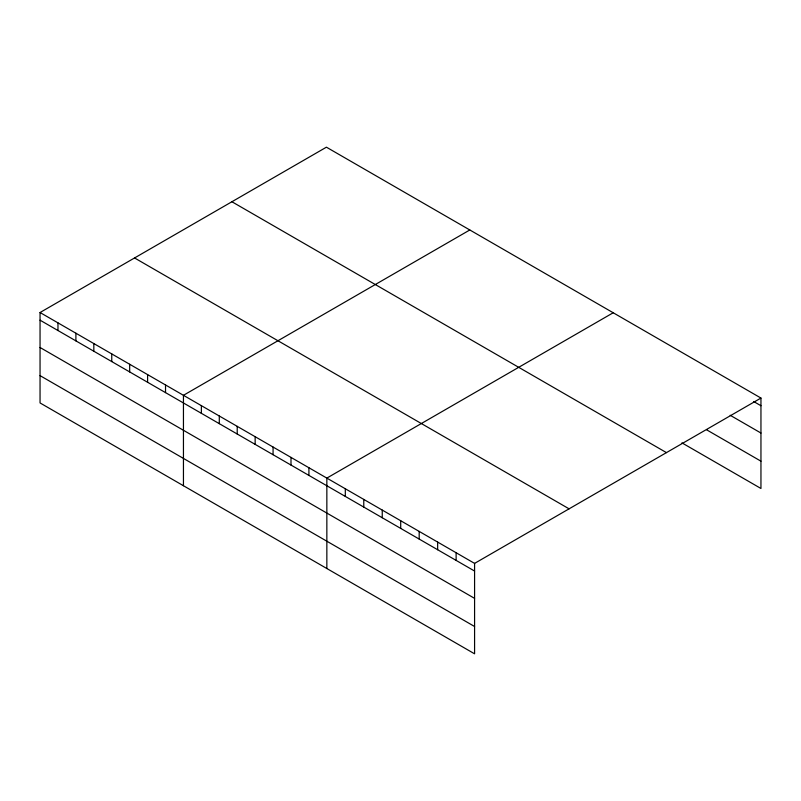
<?xml version="1.0" encoding="UTF-8"?>
<svg xmlns="http://www.w3.org/2000/svg" width="801" height="801" viewBox="0 0 801 801"><rect width="100%" height="100%" fill="white"/><g stroke="black" fill="none" stroke-linecap="round" stroke-linejoin="round"><path stroke-width="1.2" d="M40.05 312.52L474.582 563.393L474.582 653.816L40.05 402.943L40.05 312.52L326.418 147.184L760.95 398.057L760.95 488.48L681.951 442.873M469.807 229.977L183.449 395.304L183.449 485.726M613.206 312.76L326.848 478.097L326.848 568.52M474.582 563.393L760.95 398.057M753.771 401.581L760.95 405.727M730.172 415.268L760.95 433.031M706.572 429.777L760.95 461.176M231.91 201.742L666.452 452.625M134.548 257.952L569.09 508.835M40.05 320.18L474.582 571.053M40.05 347.494L474.582 598.367M40.05 375.629L474.582 626.502M456.119 552.73L456.119 560.39M437.646 542.067L437.646 549.736M419.183 531.403L419.183 539.073M400.71 520.74L400.71 528.41M382.247 510.077L382.247 517.746M363.774 499.423L363.774 507.083M345.311 488.76L345.311 496.42M308.916 467.744L308.916 475.414M290.993 457.401L290.993 465.061M273.071 447.048L273.071 454.708M255.149 436.695L255.149 444.365M237.216 426.352L237.216 434.012M219.294 415.999L219.294 423.669M201.371 405.656L201.371 413.316M165.527 384.961L165.527 392.62M147.594 374.608L147.594 382.267M129.672 364.255L129.672 371.924M111.75 353.912L111.75 361.571M93.827 343.559L93.827 351.228M75.895 333.216L75.895 340.876M57.972 322.863L57.972 330.533"/></g></svg>
